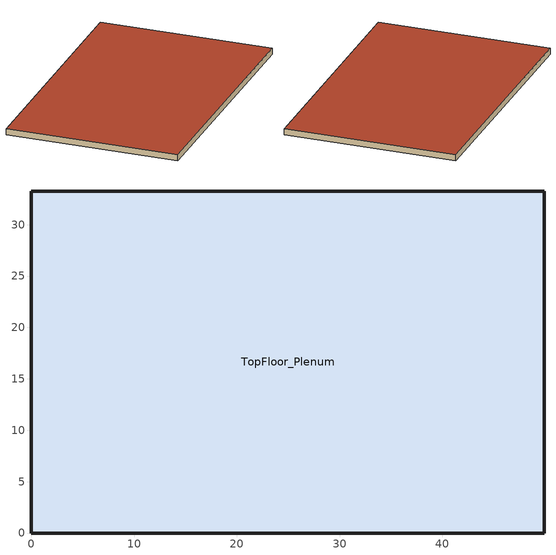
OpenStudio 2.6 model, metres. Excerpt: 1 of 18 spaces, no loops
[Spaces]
TopFloor_Plenum
 floor to Perimeter_top_ZN_4: 0,33.27 4.57,28.7 4.57,4.57 0,0 z10.67
 floor to Perimeter_top_ZN_2: 49.91,33.27 49.91,0 45.34,4.57 45.34,28.7 z10.67
 floor to Core_top: 45.34,28.7 45.34,4.57 4.57,4.57 4.57,28.7 z10.67
 floor to Perimeter_top_ZN_3: 49.91,33.27 45.34,28.7 4.57,28.7 0,33.27 z10.67
 floor to Perimeter_top_ZN_1: 45.34,4.57 49.91,0 0,0 4.57,4.57 z10.67
 wall outside (BTAP-Ext-Wall-Mass:U-0.247-:{ "cond"=>0.24} adj ext wall insulation): 0,33.27 0,0 49.91,0 49.91,33.27 0,33.27 z10.67:11.89
 roof outside (BTAP-Ext-Roof-Metal:U-0.156-:{ "cond"=>0.138} adj roof insulation): 49.91,0 49.91,33.27 0,33.27 0,0 z11.89
[Site]
Montreal-Trudeau Intl AP: Latitude {deg}=45.471; Longitude {deg}=-73.741; Time Zone {hr}=-5; Elevation {m}=36; Terrain=City
[Building]
MediumOffice-CAN_QC_Montreal-Trudeau.Intl.AP.716270_CWEC2016.epw created: 2019-07-24 20:38:58 +0000: North Axis {deg}=0; Default Construction Set=BTAP-Mass at hdd = 4400.0 adj ext wall insulation adj roof insulation; Standards Number of Stories=3; Standards Number of Above Ground Stories=3; Standards Building Type=NECB2017_MediumOffice
[ClimateZones]
Climate Zone Institution Name 1=ASHRAE; Climate Zone Document Name 1=ANSI/ASHRAE Standard 169; Climate Zone Document Year 1=2006; Climate Zone Institution Name 2=CEC; Climate Zone Document Name 2=California Climate Zone Descriptions; Climate Zone Document Year 2=1995
[Site:WaterMainsTemperature]
Calculation Method=Correlation; Annual Average Outdoor Air Temperature {C}=7.6; Maximum Difference In Monthly Average Outdoor Air Temperatures {deltaC}=31.3
[Site:GroundTemperature:BuildingSurface]
19.527, 19.502, 19.536, 19.598, 20.002, 21.64, 22.225, 22.375, 21.449, 20.121, 19.802, 19.633
[SizingPeriod:DesignDay] Barometric Pressure {Pa}=100893; Sky Clearness=0; Rain Indicator=0; Snow Indicator=0; Day of Month=21; Daylight Saving Time Indicator=0; Humidity Indicating Type=Wetbulb; Dry-Bulb Temperature Range Modifier Type=DefaultMultipliers
Name | Maximum Dry-Bulb Temperature {C} | Daily Dry-Bulb Temperature Range {deltaC} | Humidity Indicating Conditions at Maximum Dry-Bulb | Wind Speed {m/s} | Wind Direction {deg} | Month | Day Type | Solar Model Indicator | ASHRAE Taub | ASHRAE Taud
Montreal-Trudeau Intl AP Ann Htg 99.6% Condns DB | -23.1 | 0 | -23.1 | 4.2 | 250 | 1 | WinterDesignDay | ASHRAEClearSky
Montreal-Trudeau Intl AP Ann Clg .4% Condns DB=>MWB | 30 | 8.9 | 22.1 | 5.3 | 220 | 7 | SummerDesignDay | ASHRAETau | 0.431 | 2.246
[Material:NoMass] Roughness=Smooth; Thermal Absorptance=0.9; Solar Absorptance=0.7
Name | Thermal Resistance {m2-K/W} | Visible Absorptance
Typical Carpet Pad | 0.21648 | 0.8
Typical Insulation 1 | 5.20402 | 0.7
Typical Insulation 2 | 3.77764 | 0.7
Typical Insulation 3 | 6.41024 | 0.7
Typical Carpet Pad 2 | 1.25503 | 0.8
Typical Carpet Pad 3 | 3.45515 | 0.8
Typical Insulation 4 | 0.526298 | 0.7
Typical Insulation 5 | 0.526316 | 0.7
Typical Insulation 6 R-22.12_R-value 23.0 (ft^2*h*R/Btu) | 4.05053 | 0.7
Typical Insulation 6 R-41.15_R-value 37.0 (ft^2*h*R/Btu) | 6.51608 | 0.7
[Material]
Name | Roughness | Thickness {m} | Conductivity {W/m-K} | Density {kg/m3} | Specific Heat {J/kg-K} | Thermal Absorptance | Solar Absorptance | Visible Absorptance
100mm Normalweight concrete floor | MediumSmooth | 0.1016 | 2.31 | 2322 | 832
G01 13mm gypsum board | Smooth | 0.0127 | 0.16 | 800 | 1090 | 0.9 | 0.7 | 0.5
G05 25mm wood | MediumSmooth | 0.0254 | 0.15 | 608 | 1630 | 0.9 | 0.5 | 0.5
4 in. Normalweight Concrete Floor | MediumRough | 0.1016 | 2.31 | 2322 | 832 | 0.9 | 0.7 | 0.7
1IN Stucco; 1IN Stucco 1 | Smooth | 0.0253 | 0.6918 | 1858 | 837 | 0.9 | 0.7 | 0.92
8IN CONCRETE HW RefBldg; 8IN CONCRETE HW RefBldg 1 | Rough | 0.2032 | 1.311 | 2240 | 836.8 | 0.9 | 0.7 | 0.7
1/2IN Gypsum; 1/2IN Gypsum 1 | Smooth | 0.0127 | 0.16 | 784.9 | 830 | 0.9 | 0.4 | 0.4
Metal Roof Surface; F08 Metal surface; Metal Roof Surface 1 | Smooth | 0.0008 | 45.28 | 7824 | 500 | 0.9 | 0.7 | 0.7
6 in. Normalweight Concrete Floor | MediumRough | 0.1524 | 2.31 | 2322 | 832 | 0.9 | 0.7 | 0.7
[Construction]
BTAP-Int-Floor: 100mm Normalweight concrete floor, Typical Carpet Pad
BTAP-Int-Wall: G01 13mm gypsum board, G01 13mm gypsum board
BTAP-Int-Ceiling: Typical Carpet Pad, 100mm Normalweight concrete floor
BTAP-Ext-DaylightDiffuser: SimpleGlazing
BTAP-Int-Door: G05 25mm wood
BTAP-Ext-Floor-Mass:U-0.183: Typical Insulation 1, 4 in. Normalweight Concrete Floor, Typical Carpet Pad
BTAP-Ext-Wall-Mass:U-0.247: 1IN Stucco, 8IN CONCRETE HW RefBldg, Typical Insulation 2, 1/2IN Gypsum
BTAP-Ext-Roof-Metal:U-0.156: Metal Roof Surface, Typical Insulation 3
BTAP-Grnd-Floor-Mass:U-0.757: 6 in. Normalweight Concrete Floor, Typical Carpet Pad 2
BTAP-Grnd-Roof-Mass:U-0.284: 6 in. Normalweight Concrete Floor, Typical Carpet Pad 3
BTAP-Ext-Door:U-1.9000000000000001: F08 Metal surface, Typical Insulation 4
BTAP-Ext-OverHeadDoor:U-1.9000000000000001: Typical Insulation 5
BTAP-Ext-DaylightDiffuser:U=0.190 SHGC=0.600: SimpleGlazing:U=0.190 SHGC=0.600
BTAP-Ext-Wall-Mass:U-0.247-:{ "cond"=>0.24} adj ext wall insulation: 1IN Stucco 1, 8IN CONCRETE HW RefBldg 1, Typical Insulation 6 R-22.12_R-value 23.0 (ft^2*h*R/Btu), 1/2IN Gypsum 1
BTAP-Ext-Roof-Metal:U-0.156-:{ "cond"=>0.138} adj roof insulation: Metal Roof Surface 1, Typical Insulation 6 R-41.15_R-value 37.0 (ft^2*h*R/Btu)
[DefaultConstructionSet] Default Interior Surface Constructions=Default Surface Constructions 2; Default Ground Contact Surface Constructions=BTAP-Mass at hdd = 4400.0 1; Default Exterior SubSurface Constructions=BTAP-Mass at hdd = 4400.0; Default Interior SubSurface Constructions=Default Sub Surface Constructions 2; Interior Partition Construction=BTAP-Int-Door
Name | Default Exterior Surface Constructions
BTAP-Mass at hdd = 4400.0 | BTAP-Mass at hdd = 4400.0
BTAP-Mass at hdd = 4400.0 adj ext wall insulation adj roof insulation | BTAP-Mass at hdd = 4400.0 adj ext wall insulation adj roof insulation
[DefaultSurfaceConstructions]
Name | Floor Construction | Wall Construction | Roof Ceiling Construction
Default Surface Constructions 2 | BTAP-Int-Floor | BTAP-Int-Wall | BTAP-Int-Ceiling
BTAP-Mass at hdd = 4400.0; BTAP-Mass at hdd = 4400.0 adj ext wall insulation adj roof insulation | BTAP-Ext-Floor-Mass:U-0.183 | BTAP-Ext-Wall-Mass:U-0.247 | BTAP-Ext-Roof-Metal:U-0.156
BTAP-Mass at hdd = 4400.0 1 | BTAP-Grnd-Floor-Mass:U-0.757 | BTAP-Grnd-Roof-Mass:U-0.284 | BTAP-Grnd-Roof-Mass:U-0.284
[DefaultSubSurfaceConstructions]
Name | Fixed Window Construction | Operable Window Construction | Door Construction | Glass Door Construction | Overhead Door Construction | Skylight Construction | Tubular Daylight Dome Construction | Tubular Daylight Diffuser Construction
Default Sub Surface Constructions 2 | BTAP-Ext-DaylightDiffuser | BTAP-Ext-DaylightDiffuser | BTAP-Int-Door
BTAP-Mass at hdd = 4400.0 | BTAP-Ext-DaylightDiffuser:U=0.190 SHGC=0.600 | BTAP-Ext-DaylightDiffuser:U=0.190 SHGC=0.600 | BTAP-Ext-Door:U-1.9000000000000001 | BTAP-Ext-DaylightDiffuser:U=0.190 SHGC=0.600 | BTAP-Ext-OverHeadDoor:U-1.9000000000000001 | BTAP-Ext-DaylightDiffuser:U=0.190 SHGC=0.600 | BTAP-Ext-DaylightDiffuser:U=0.190 SHGC=0.600 | BTAP-Ext-DaylightDiffuser:U=0.190 SHGC=0.600
[WindowMaterial:SimpleGlazingSystem] Solar Heat Gain Coefficient=0.5; Visible Transmittance=0.21
Name | U-Factor {W/m2-K}
SimpleGlazing | 2.2
SimpleGlazing:U=0.190 SHGC=0.600 | 1.9
[Space]
TopFloor_Plenum: Space Type=Space Function - undefined -; Building Story=Building Story 3; Thermal Zone=ALL_ST=- undefined -_FL=Building Story 3_SCH=A; Part of Total Floor Area=No
[BuildingStory]
Building Story 3: Nominal Z Coordinate {m}=7.9248
[SpaceType]
Space Function - undefined -: Default Schedule Set=Space Function - undefined - Schedule Set; Design Specification Outdoor Air Object=Space Function - undefined - Ventilation; Standards Building Type=Space Function; Standards Space Type=- undefined -
[DesignSpecification:OutdoorAir]
Space Function - undefined - Ventilation: Outdoor Air Flow per Person {m3/s-person}=0; Outdoor Air Flow per Floor Area {m3/s-m2}=0; Outdoor Air Flow Air Changes per Hour {1/hr}=0
[DefaultScheduleSet]
Space Function - undefined - Schedule Set: Infiltration Schedule=Always On
[ThermostatSetpoint:DualSetpoint]
Space Function - undefined - Thermostat 9
[SpaceInfiltration:DesignFlowRate]
TopFloor_Plenum Infiltration: Space or SpaceType=TopFloor_Plenum; Schedule=Always On Discrete; Design Flow Rate Calculation Method=Flow/ExteriorArea; Flow per Exterior Surface Area {m3/s-m2}=0.000249407; Constant Term Coefficient=0; Temperature Term Coefficient=0; Velocity Term Coefficient=0.224; Velocity Squared Term Coefficient=0
[ThermalZone]
ALL_ST=- undefined -_FL=Building Story 3_SCH=A: Thermostat=Space Function - undefined - Thermostat 9; Use Ideal Air Loads=No
[Sizing:Zone] Zone Cooling Design Supply Air Temperature Input Method=SupplyAirTemperature; Zone Cooling Design Supply Air Temperature {C}=14; Zone Cooling Design Supply Air Temperature Difference {deltaC}=11.11; Zone Heating Design Supply Air Temperature Input Method=SupplyAirTemperature; Zone Heating Design Supply Air Temperature {C}=40; Zone Heating Design Supply Air Temperature Difference {deltaC}=11.11; Zone Cooling Design Supply Air Humidity Ratio {kg-H2O/kg-air}=0.0085; Zone Heating Design Supply Air Humidity Ratio {kg-H2O/kg-air}=0.008; Cooling Design Air Flow Method=DesignDay; Heating Design Air Flow Method=DesignDay; Account for Dedicated Outdoor Air System=No; Dedicated Outdoor Air System Control Strategy=NeutralSupplyAir; Dedicated Outdoor Air Low Setpoint Temperature for Design {C}=autosize; Dedicated Outdoor Air High Setpoint Temperature for Design {C}=autosize
ALL_ST=- undefined -_FL=Building Story 2_SCH=A; ALL_ST=- undefined -_FL=Building Story 1_SCH=A; ALL_ST=- undefined -_FL=Building Story 3_SCH=A
[HeatExchanger:AirToAir:SensibleAndLatent] Availability Schedule=Always On Discrete; Nominal Supply Air Flow Rate {m3/s}=autosize; Sensible Effectiveness at 100% Heating Air Flow=0.5; Latent Effectiveness at 100% Heating Air Flow=0.5; Sensible Effectiveness at 75% Heating Air Flow=0.5; Latent Effectiveness at 75% Heating Air Flow=0.5; Sensible Effectiveness at 100% Cooling Air Flow=0.5; Latent Effectiveness at 100% Cooling Air Flow=0.5; Sensible Effectiveness at 75% Cooling Air Flow=0.5; Latent Effectiveness at 75% Cooling Air Flow=0.5; Nominal Electric Power {W}=552.415; Supply Air Outlet Temperature Control=Yes; Heat Exchanger Type=Rotary; Frost Control Type=ExhaustOnly; Threshold Temperature {C}=-23.3; Initial Defrost Time Fraction=0.167; Rate of Defrost Time Fraction Increase {1/K}=1.44; Economizer Lockout=Yes
Sys_6_VAV with Reheat ERV; Sys_6_VAV with Reheat 1 ERV; Sys_6_VAV with Reheat 2 ERV
[SetpointManager:OutdoorAirPretreat] Minimum Setpoint Temperature {C}=-99; Maximum Setpoint Temperature {C}=99; Minimum Setpoint Humidity Ratio {kgWater/kgDryAir}=1e-05; Maximum Setpoint Humidity Ratio {kgWater/kgDryAir}=1
Setpoint Manager Outdoor Air Pretreat 1; Setpoint Manager Outdoor Air Pretreat 2; Setpoint Manager Outdoor Air Pretreat 3
[AvailabilityManager:NightCycle] Control Type=CycleOnAny; Thermostat Tolerance {deltaC}=1; Cycling Run Time {s}=3600
Availability Manager Night Cycle 1; Availability Manager Night Cycle 2; Availability Manager Night Cycle 3
[Schedule:Ruleset]
Always On: Default Day Schedule=Always On Default
[Schedule:Day]
Always On Default: 24, 0, 1
[Schedule:Constant]
Always On Discrete: Value=1
